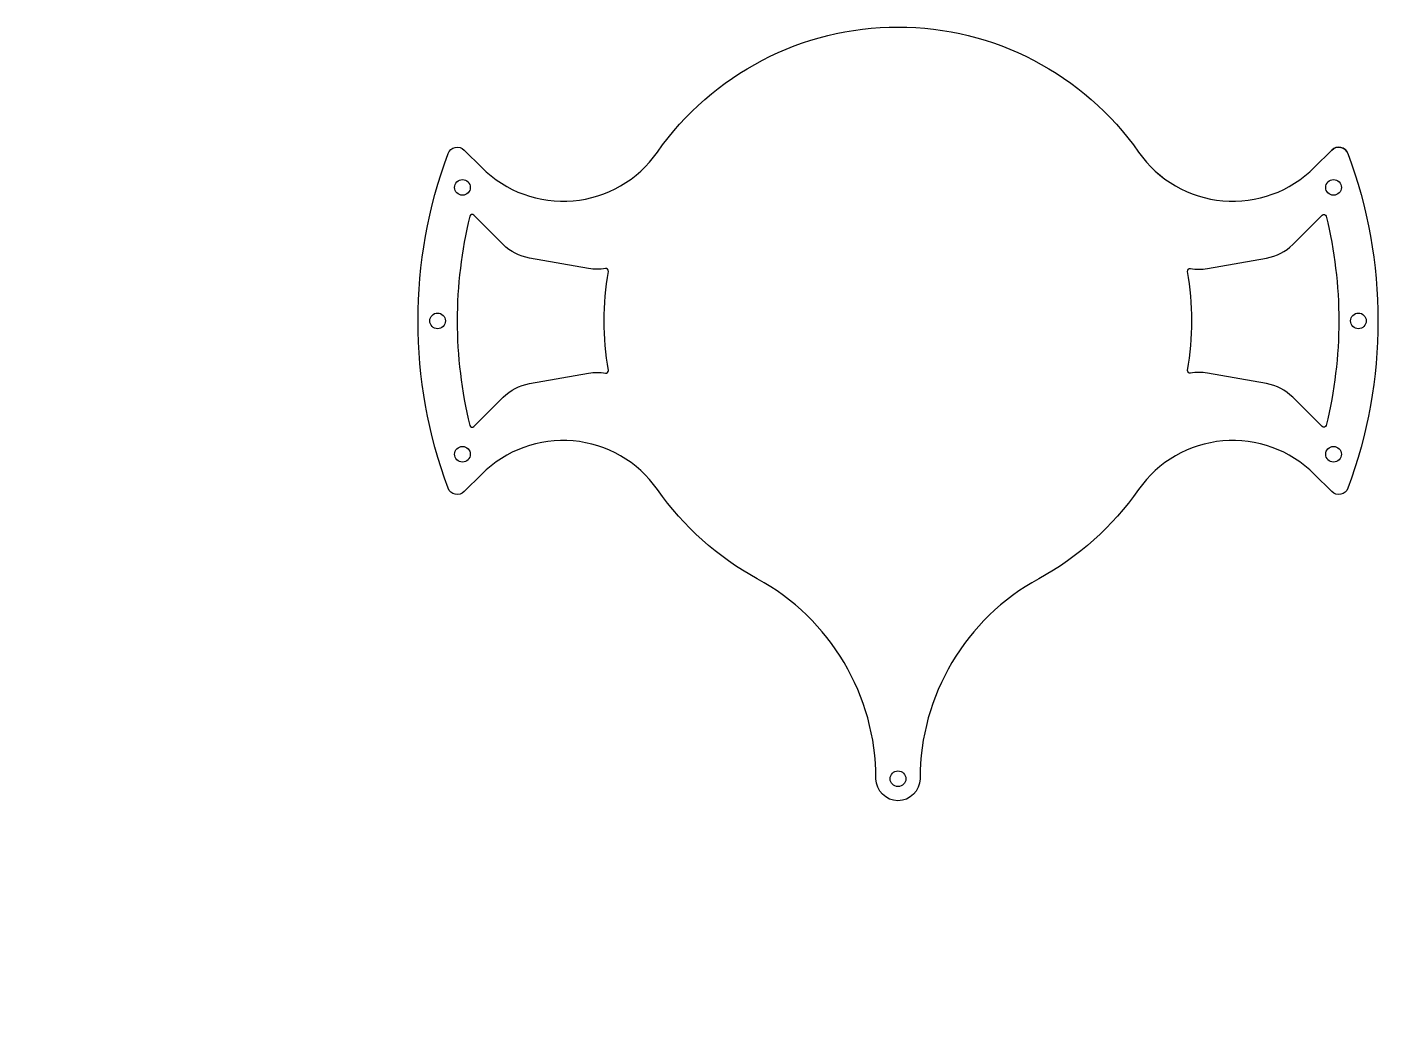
# Model space of a CAD drawing. Header units: millimetres. Extents: x -178 to 98, y -139 to 63.
import ezdxf

# ---------------------------------------------------------------- set-up
doc = ezdxf.new("R2010")
doc.units = ezdxf.units.MM

msp = doc.modelspace()

# ---------------------------------------------------------------- linework, layer by layer
at = {"color": 241}
for points in [[(49.13, 37.47, 0.466176), (85, 34.34), (88.57, 37.91, -0.546354), (91.85, 37.19, -0.179922), (91.85, -31.13, -0.546354), (88.57, -31.84), (85, -28.27, 0.466176), (49.13, -31.4, -0.115542), (28.73, -49.64, 0.274483), (4.5, -90.47, -0.996421), (-4.5, -90.47, 0.274483), (-28.73, -49.64, -0.115542), (-49.13, -31.4, 0.466176), (-85, -28.27), (-88.57, -31.84, -0.546354), (-91.85, -31.13, -0.179922), (-91.85, 37.19, -0.546354), (-88.57, 37.91), (-85, 34.34, 0.466176), (-49.13, 37.47, -0.520291)], [(-87.43, 24.39, 0.120347), (-87.43, -18.32, 0.584794), (-86.59, -18.55), (-80.6, -12.56, -0.153915), (-75.26, -9.78), (-63.17, -7.65, -0.086952), (-59.72, -7.65, 0.518208), (-59.14, -7.07, -0.084818), (-59.14, 13.14, 0.518208), (-59.72, 13.72, -0.086952), (-63.17, 13.72), (-75.26, 15.85, -0.153915), (-80.6, 18.63), (-86.59, 24.62, 0.584794)], [(87.43, 24.39, -0.120347), (87.43, -18.32, -0.584794), (86.59, -18.55), (80.6, -12.56, 0.153915), (75.26, -9.78), (63.17, -7.65, 0.086952), (59.72, -7.65, -0.518208), (59.14, -7.07, 0.084818), (59.14, 13.14, -0.518208), (59.72, 13.72, 0.086952), (63.17, 13.72), (75.26, 15.85, 0.153915), (80.6, 18.63), (86.59, 24.62, -0.584794)]]:
    msp.add_lwpolyline(points, format="xyb", close=True, dxfattribs=at)
for points in [[(91.85, 37.19, 0.546354), (88.57, 37.91), (85, 34.34)], [(91.85, -31.13, -0.546354), (88.57, -31.84), (85, -28.27)]]:
    msp.add_lwpolyline(points, format="xyb", dxfattribs=at)
at = {"elevation": 86.8}
msp.add_lwpolyline([(-177.83, -139.31)], close=True, dxfattribs=at)
at = {"color": 241}
for centre in [(-88.92, 30.28), (88.92, 30.28), (-94, 3.03), (94, 3.03), (-88.92, -24.21), (88.92, -24.21), (0, -90.47)]:
    msp.add_circle(centre, 1.6, dxfattribs=at)
msp.add_arc((68.38, 50.96), 23.5, 215.0231, 315, dxfattribs=at)

doc.saveas('drawing.dxf')
